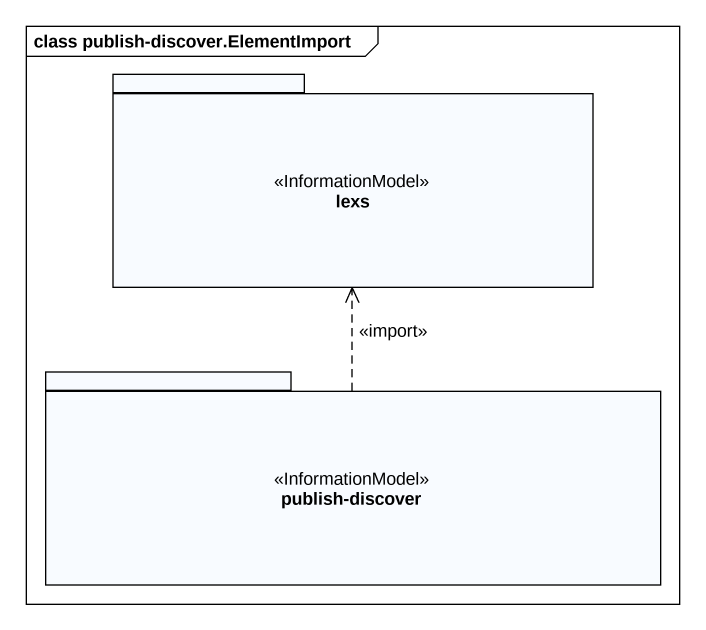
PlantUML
@startuml
mainframe class publish-discover.ElementImport
package lexs <<InformationModel>> {
}
package "publish-discover" as publish_discover <<InformationModel>> {
}
publish_discover .up.> lexs : <<import>>
@enduml
